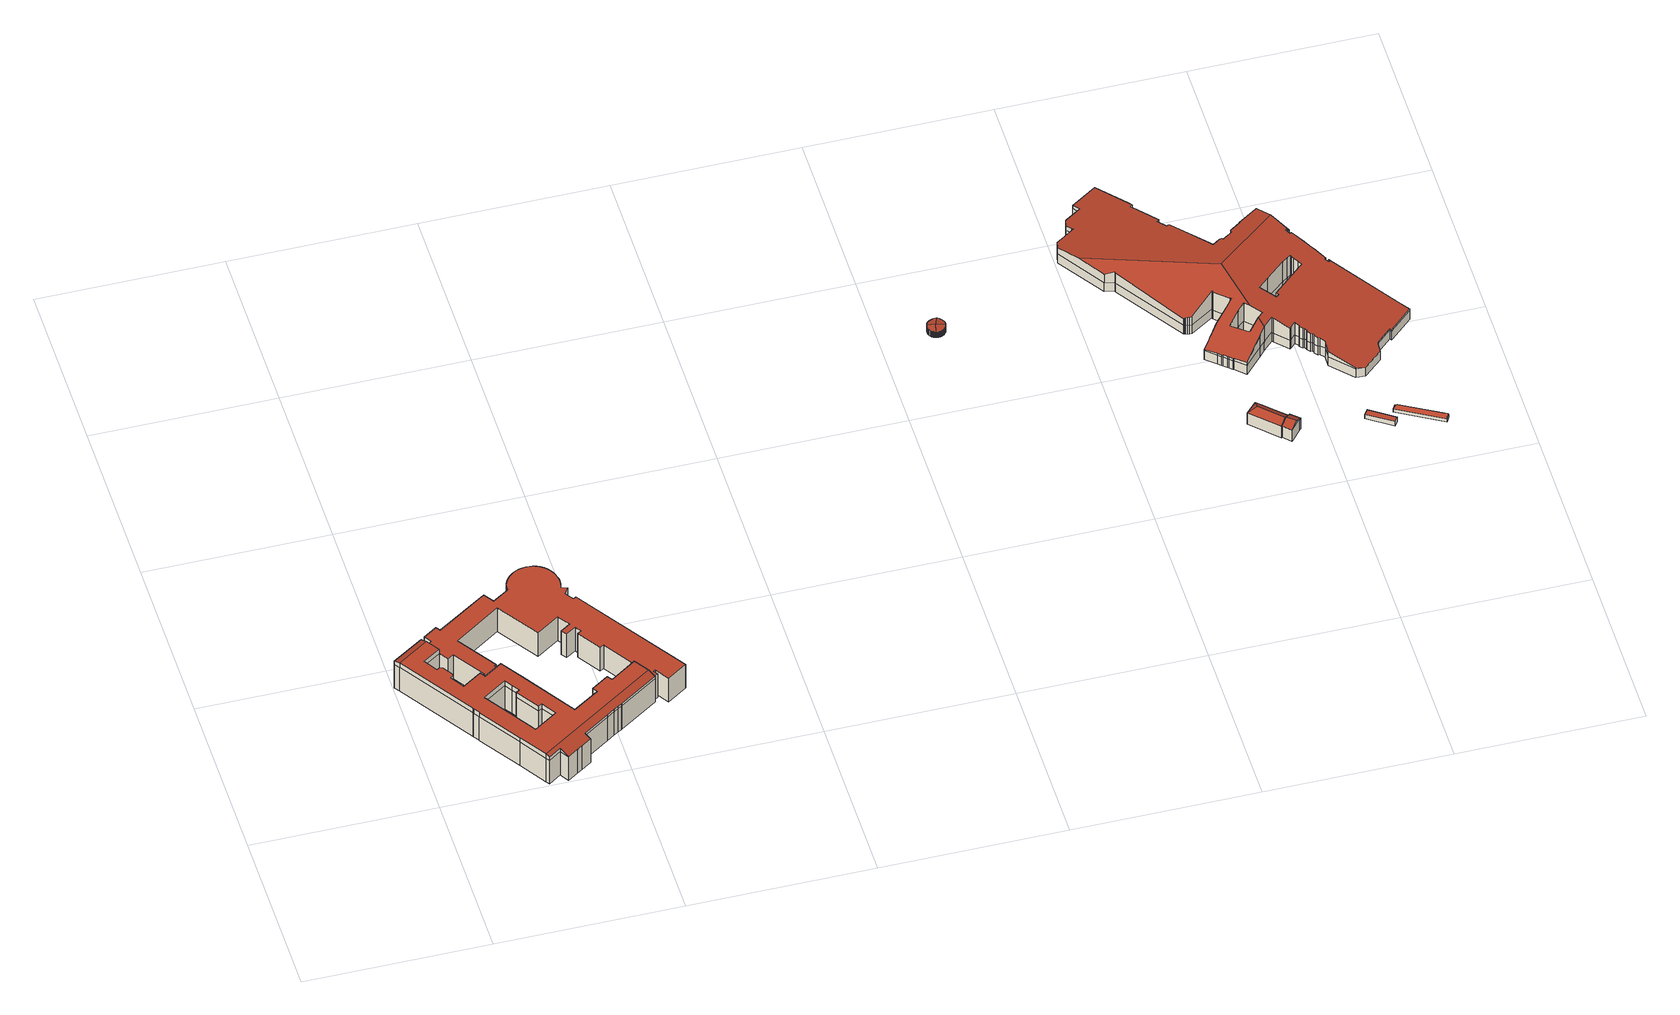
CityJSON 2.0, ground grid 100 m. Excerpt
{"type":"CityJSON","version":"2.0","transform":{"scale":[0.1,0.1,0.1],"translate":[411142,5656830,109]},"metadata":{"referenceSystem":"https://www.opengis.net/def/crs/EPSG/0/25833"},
"CityObjects":{
"building1":{"type":"Building","attributes":{"name":"Sächsischer Landtag","Dachtyp_tdc":"tdcFreeFormRoof","Gemeindeschluessel":14612000,"Dachneigung":0.067,"QualitaetDacherkennung":22,"Geometrietyp2DReferenz":"3000","measuredHeight":19.94,"function":"31001_3011","roofType":"5000"},"geometry":[{"type":"Solid","lod":"2","boundaries":[[[[0,1,2,3]],[[4,1,0]],[[3,2,5,6]],[[7,8,9,10]],[[10,9,11,12]],[[12,11,13,14]],[[14,13,15,16]],[[16,15,17,18]],[[19,20,21,22,23,24,25,26,27,28,29,30,31,32,33,34,35,36,37,38,39,40,41,42,43,44,45,46,47,48,49,50,51,52,53,54,55,56,57,58,59,60,61],[62,63,64,65,66,67,68,69,70,71,72,73]],[[74,75,76,77]],[[77,76,78,79]],[[79,78,80,81]],[[81,80,82,83]],[[84,85,86,87]],[[87,86,88,89]],[[89,88,90,91]],[[91,90,92,93]],[[93,92,94,95]],[[95,94,96,97]],[[97,96,98,99]],[[99,98,100,101]],[[101,100,102,103]],[[103,102,104,105]],[[105,104,106,107]],[[107,106,85,84]],[[83,82,108,109]],[[109,108,110,111]],[[111,110,112,113]],[[113,112,114,115]],[[115,114,116,117]],[[117,116,118,119]],[[119,118,120,121]],[[121,120,122,8,7]],[[6,5,123,124]],[[125,126,127,128]],[[129,130,126,125]],[[128,127,131,132]],[[133,134,135]],[[18,17,134,133]],[[136,137,138,139]],[[140,141,137,136]],[[142,143,21,20]],[[132,142,20,19]],[[143,144,22,21]],[[144,145,23,22]],[[145,146,24,23]],[[146,147,25,24]],[[147,148,26,25]],[[148,149,27,26]],[[149,74,28,27]],[[74,77,29,28]],[[77,79,30,29]],[[79,81,31,30]],[[81,83,32,31]],[[91,93,66,65]],[[84,87,63,62]],[[87,89,64,63]],[[89,91,65,64]],[[93,95,67,66]],[[95,97,68,67]],[[97,99,69,68]],[[99,101,70,69]],[[101,103,71,70]],[[103,105,72,71]],[[105,107,73,72]],[[107,84,62,73]],[[83,109,33,32]],[[109,111,34,33]],[[111,113,35,34]],[[119,121,39,38]],[[113,115,36,35]],[[115,117,37,36]],[[117,119,38,37]],[[121,7,40,39]],[[7,10,41,40]],[[10,12,42,41]],[[12,14,43,42]],[[14,16,44,43]],[[16,18,45,44]],[[18,133,46,45]],[[133,135,47,46]],[[135,150,48,47]],[[150,151,49,48]],[[151,4,50,49]],[[4,0,51,50]],[[0,3,52,51]],[[3,6,53,52]],[[6,124,54,53]],[[124,152,55,54]],[[152,140,56,55]],[[140,136,57,56]],[[136,139,58,57]],[[139,129,59,58]],[[129,125,60,59]],[[125,128,61,60]],[[128,132,19,61]],[[17,15,13,11,9,8,122,5,2,1,4,151,150,135,134]],[[130,131,127,126]],[[123,5,122,120,118,116,114,112,110,108,82,80,78,76,75,153,154,155,156,157,158,159,160,131,130,138,137,141,161],[85,106,104,102,100,98,96,94,92,90,88,86]],[[152,161,141,140]],[[124,123,161,152]],[[139,138,130,129]],[[132,131,160,142]],[[142,160,159,143]],[[143,159,158,144]],[[144,158,157,145]],[[145,157,156,146]],[[146,156,155,147]],[[147,155,154,148]],[[148,154,153,149]],[[149,153,75,74]]]],"semantics":{"surfaces":[{"type":"WallSurface"},{"type":"GroundSurface"},{"type":"RoofSurface"}],"values":[[0,0,0,0,0,0,0,0,1,0,0,0,0,0,0,0,0,0,0,0,0,0,0,0,0,0,0,0,0,0,0,0,0,0,0,0,0,0,0,0,0,0,0,0,0,0,0,0,0,0,0,0,0,0,0,0,0,0,0,0,0,0,0,0,0,0,0,0,0,0,0,0,0,0,0,0,0,0,0,0,0,0,0,0,0,0,0,0,0,0,0,0,0,0,0,0,2,2,2,0,0,0,0,0,0,0,0,0,0,0,0]]}}]},
"building2":{"type":"Building","attributes":{"name":"Sächsischer Landtag","Dachtyp_tdc":"tdcPolyFlatRoof","Gemeindeschluessel":14612000,"Dachneigung":0,"QualitaetDacherkennung":6,"Geometrietyp2DReferenz":"3000","measuredHeight":16.72,"function":"31001_3011","roofType":"1000"},"geometry":[{"type":"Solid","lod":"2","boundaries":[[[[162,163,164,165]],[[163,166,167,164]],[[166,168,169,167]],[[168,170,171,169]],[[170,172,173,171]],[[172,174,175,173]],[[174,176,177,175]],[[176,178,179,177]],[[178,180,181,179]],[[180,182,183,181]],[[182,184,185,183]],[[184,186,187,185]],[[186,188,189,187]],[[188,190,191,189]],[[190,192,193,191]],[[192,194,195,193]],[[194,196,197,195]],[[196,198,199,197]],[[198,200,201,199]],[[200,202,203,201]],[[202,204,205,203]],[[204,206,207,205]],[[206,208,209,207]],[[208,210,211,209]],[[210,212,213,211]],[[212,214,215,213]],[[214,216,217,215]],[[216,218,219,217]],[[218,220,221,219]],[[220,222,223,221]],[[222,224,225,223]],[[224,226,227,225]],[[226,228,229,227]],[[228,230,231,229]],[[230,232,233,231]],[[232,234,235,233]],[[234,236,237,235]],[[236,238,239,237]],[[238,240,241,239]],[[240,242,243,241]],[[240,238,236,234,232,230,228,226,224,222,220,218,216,214,212,210,208,206,204,202,200,198,196,194,192,190,188,186,184,182,180,178,176,174,172,170,168,166,163,162,244,245,246,247,248,249,250,251,252,253,254,255,256,257,258,259,260,261,262,263,264,265,266,242]],[[243,267,268,269,270,271,272,273,274,275,276,277,278,279,280,281,282,283,284,285,286,287,288,289,165,164,167,169,171,173,175,177,179,181,183,185,187,189,191,193,195,197,199,201,203,205,207,209,211,213,215,217,219,221,223,225,227,229,231,233,235,237,239,241]],[[242,266,267,243]],[[266,265,268,267]],[[265,264,269,268]],[[264,263,270,269]],[[263,262,271,270]],[[262,261,272,271]],[[261,260,273,272]],[[260,259,274,273]],[[259,258,275,274]],[[258,257,276,275]],[[257,256,277,276]],[[256,255,278,277]],[[255,254,279,278]],[[254,253,280,279]],[[253,252,281,280]],[[252,251,282,281]],[[251,250,283,282]],[[250,249,284,283]],[[249,248,285,284]],[[248,247,286,285]],[[247,246,287,286]],[[246,245,288,287]],[[245,244,289,288]],[[244,162,165,289]]]],"semantics":{"surfaces":[{"type":"WallSurface"},{"type":"RoofSurface"},{"type":"GroundSurface"}],"values":[[0,0,0,0,0,0,0,0,0,0,0,0,0,0,0,0,0,0,0,0,0,0,0,0,0,0,0,0,0,0,0,0,0,0,0,0,0,0,0,0,1,2,0,0,0,0,0,0,0,0,0,0,0,0,0,0,0,0,0,0,0,0,0,0,0,0]]}}]},
"building3":{"type":"Building","attributes":{"name":"Milchpavillon","Dachtyp_tdc":"tdcFreeFormRoof","Gemeindeschluessel":14612000,"Dachneigung":10.48,"QualitaetDacherkennung":81,"Geometrietyp2DReferenz":"3000","measuredHeight":4.85,"function":"31001_9998","roofType":"5000"},"geometry":[{"type":"Solid","lod":"2","boundaries":[[[[290,291,292,293]],[[291,294,295,292]],[[294,296,297,295]],[[296,298,299,297]],[[298,300,301,299]],[[300,302,303,301]],[[302,304,305,303]],[[304,306,307,305]],[[306,308,309,307]],[[308,310,311,309]],[[310,312,313,311]],[[312,314,315,313]],[[314,316,317,315]],[[316,318,319,317]],[[318,320,321,319]],[[320,322,323,321]],[[322,324,325,323]],[[324,326,327,325]],[[326,328,329,327]],[[328,330,331,329]],[[330,332,333,331]],[[332,334,335,333]],[[334,336,337,335]],[[336,338,339,337]],[[338,340,341,339]],[[340,342,343,341]],[[344,345,346,347]],[[345,348,349,346]],[[348,350,351,349]],[[350,352,353,351]],[[352,354,355,353]],[[354,356,357,355]],[[356,358,359,357]],[[358,360,361,359]],[[360,362,363,361]],[[362,364,365,363]],[[364,366,367,365]],[[366,368,369,367]],[[368,370,371,369]],[[370,372,373,371]],[[372,374,375,373]],[[374,376,377,375]],[[376,378,379,377]],[[378,380,381,379]],[[380,382,383,381]],[[382,384,385,383]],[[384,386,387,385]],[[386,388,389,387]],[[358,356,390,391,392,393,394,395,388,386,384,382,380,378,376,374,372,370,368,366,364,362,360]],[[298,296,294,291,290,396,397,398,399,400,401,402,403,404,392,391,405,310,308,306,304,302,300]],[[406,407,408,409,410,411,342,340,338,336,334,332,330,328,326,324,322,320,318,316,314,312,405,391]],[[350,348,345,344,412,413,414,415,416,417,418,419,420,421,422,423,424,425,406,391,390,354,352]],[[312,310,405]],[[425,407,406]],[[356,354,390]],[[389,426,427,428,429,430,431,432,433,434,435,436,437,438,293,292,295,297,299,301,303,305,307,309,311,313,315,317,319,321,323,325,327,329,331,333,335,337,339,341,343,439,440,441,442,443,444,445,446,447,448,449,450,451,452,453,454,455,456,457,347,346,349,351,353,355,357,359,361,363,365,367,369,371,373,375,377,379,381,383,385,387]],[[388,395,426,389]],[[395,394,427,426]],[[394,393,428,427]],[[393,392,429,428]],[[392,404,430,429]],[[404,403,431,430]],[[403,402,432,431]],[[402,401,433,432]],[[401,400,434,433]],[[400,399,435,434]],[[399,398,436,435]],[[398,397,437,436]],[[397,396,438,437]],[[396,290,293,438]],[[342,411,439,343]],[[411,410,440,439]],[[410,409,441,440]],[[409,408,442,441]],[[408,407,443,442]],[[407,425,444,443]],[[425,424,445,444]],[[424,423,446,445]],[[423,422,447,446]],[[422,421,448,447]],[[421,420,449,448]],[[420,419,450,449]],[[419,418,451,450]],[[418,417,452,451]],[[417,416,453,452]],[[416,415,454,453]],[[415,414,455,454]],[[414,413,456,455]],[[413,412,457,456]],[[412,344,347,457]]]],"semantics":{"surfaces":[{"type":"WallSurface"},{"type":"RoofSurface"},{"type":"GroundSurface"}],"values":[[0,0,0,0,0,0,0,0,0,0,0,0,0,0,0,0,0,0,0,0,0,0,0,0,0,0,0,0,0,0,0,0,0,0,0,0,0,0,0,0,0,0,0,0,0,0,0,0,1,1,1,1,0,0,0,2,0,0,0,0,0,0,0,0,0,0,0,0,0,0,0,0,0,0,0,0,0,0,0,0,0,0,0,0,0,0,0,0,0,0]]}}]},
"building4":{"type":"Building","attributes":{"Dachtyp_tdc":"tdcFreeFormRoof","Gemeindeschluessel":14612000,"Dachneigung":31.81,"QualitaetDacherkennung":68,"Geometrietyp2DReferenz":"3000","measuredHeight":10.66,"function":"31001_9998","roofType":"5000"},"geometry":[{"type":"Solid","lod":"2","boundaries":[[[[458,459,460,461]],[[459,462,463,460]],[[462,464,465,463]],[[464,466,467,465]],[[466,468,469,467]],[[468,458,461,469]],[[459,458,470]],[[468,471,470,458]],[[471,466,464,462,459,470]],[[468,466,471]],[[461,460,463,465,467,469]]]],"semantics":{"surfaces":[{"type":"WallSurface"},{"type":"RoofSurface"},{"type":"GroundSurface"}],"values":[[0,0,0,0,0,0,1,1,1,0,2]]}}]},
"building5":{"type":"Building","attributes":{"Dachtyp_tdc":"tdcFreeFormRoof","Gemeindeschluessel":14612000,"Dachneigung":25.92,"QualitaetDacherkennung":86,"Geometrietyp2DReferenz":"3000","measuredHeight":10.15,"function":"31001_9998","roofType":"5000"},"geometry":[{"type":"Solid","lod":"2","boundaries":[[[[472,473,474,475]],[[473,476,477,474]],[[476,478,479,477]],[[478,480,481,479]],[[480,482,483,481]],[[482,472,475,483]],[[484,485,486,487]],[[488,476,473,489,484,487]],[[472,489,473]],[[482,485,484,489,472]],[[478,488,487,486,480]],[[476,488,478]],[[480,486,485,482]],[[475,474,477,479,481,483]]]],"semantics":{"surfaces":[{"type":"WallSurface"},{"type":"RoofSurface"},{"type":"GroundSurface"}],"values":[[0,0,0,0,0,0,1,1,0,0,0,0,0,2]]}}]},
"building6":{"type":"Building","attributes":{"name":"Bilderberg Bellevue","Dachtyp_tdc":"tdcFreeFormRoof","Gemeindeschluessel":14612000,"Dachneigung":11.75,"QualitaetDacherkennung":2,"Geometrietyp2DReferenz":"3000","measuredHeight":24.87,"function":"31001_2071","roofType":"5000"},"geometry":[{"type":"Solid","lod":"2","boundaries":[[[[490,491,492,493]],[[491,494,495,492]],[[494,496,497,495]],[[496,498,499,497]],[[498,500,501,499]],[[502,503,504,505]],[[503,506,507,504]],[[506,508,509,507]],[[508,510,511,509]],[[510,512,513,511]],[[512,514,515,513]],[[514,516,517,515]],[[516,518,519,517]],[[518,520,521,519]],[[520,522,523,521]],[[522,524,525,523]],[[524,526,527,525]],[[526,528,529,527]],[[528,530,531,529]],[[530,532,533,531]],[[532,534,535,533]],[[534,536,537,535]],[[536,538,539,537]],[[538,540,541,539]],[[540,542,543,541]],[[542,544,545,543]],[[544,546,547,545]],[[546,548,549,547]],[[548,550,551,549]],[[550,552,553,551]],[[552,554,555,553]],[[554,556,557,555]],[[556,558,559,557]],[[558,560,561,559]],[[560,562,563,561]],[[562,564,565,563]],[[564,566,567,565]],[[566,568,569,567]],[[568,570,571,569]],[[570,572,573,571]],[[572,574,575,573]],[[574,576,577,575]],[[576,578,579,577]],[[578,580,581,579]],[[580,582,583,581]],[[582,584,585,583]],[[584,586,587,585]],[[586,588,589,587]],[[588,590,591,589]],[[590,592,593,591]],[[592,594,595,593]],[[594,596,597,595]],[[596,598,599,597]],[[600,601,602,603]],[[601,604,605,602]],[[604,606,607,605]],[[606,608,609,607]],[[500,610,611,501]],[[610,612,613,611]],[[612,614,615,613]],[[614,616,617,615]],[[616,618,619,617]],[[618,620,621,619]],[[620,622,623,621]],[[622,624,625,623]],[[624,626,627,625]],[[626,628,629,627]],[[630,631,632,633]],[[631,634,635,632]],[[634,636,637,635]],[[636,638,639,637]],[[638,640,641,639]],[[640,630,633,641]],[[628,642,643,629]],[[642,502,505,643]],[[598,644,645,599]],[[644,646,647,645]],[[646,648,649,647]],[[648,650,651,649]],[[650,652,653,651]],[[652,654,655,653]],[[654,656,657,655]],[[656,658,659,657]],[[658,660,661,659]],[[660,662,663,661]],[[662,664,665,663]],[[664,666,667,665]],[[666,668,669,667]],[[668,670,671,669]],[[670,672,673,671]],[[672,600,603,673]],[[674,675,676,677]],[[675,678,679,676]],[[678,680,681,679]],[[680,682,683,681]],[[682,684,685,683]],[[684,686,687,685]],[[686,688,689,687]],[[688,490,493,689]],[[690,691,692,693,694,695,696,697,698,699,700,701,702,703,704,705,706,707,708,709,710,711,712,713,714,715,716,717,718,719,720,721,722,723,724,725,726,727,728,729,730,731,732,733,734]],[[735,736,737,738,739,740,741,742,743,744,745,746,747,748,749,750,751,752,753,754,755,756,757,758,759,760,761,762,763,764,733,732,765,727,726,766,767,768,769,770,771,772,773,774,775,776,777,778,779,780,781,782,783,784,785,786],[787,788,789,790,791,792,793,794,795,796,797,798,799]],[[800,801,802,803,804,805,806,807,808,809,810,811,812,813,814,815,816,817,818,819,820,821,822,823,824,825,826,827,828,829,830,831,832,833,834,835,836,837,838,839,840,841,734,733,764,842,843]],[[844,842,764,763,845]],[[846,843,842,844]],[[574,840,839,576]],[[572,841,840,574]],[[578,838,837,580]],[[576,839,838,578]],[[586,834,833,588]],[[847,848,849,850]],[[848,851,852,849]],[[851,853,854,852]],[[853,855,856,854]],[[855,857,858,856]],[[859,860,861,862]],[[860,863,864,861]],[[863,865,866,864]],[[865,867,868,866]],[[867,869,870,868]],[[869,871,872,870]],[[871,873,874,872]],[[873,875,876,874]],[[875,877,878,876]],[[877,879,880,878]],[[879,881,882,880]],[[881,883,884,882]],[[883,885,886,884]],[[885,887,888,886]],[[887,889,890,888]],[[889,891,892,890]],[[891,893,894,892]],[[895,847,850,896]],[[893,737,897,894]],[[737,674,677,897]],[[608,898,899,609]],[[898,900,901,899]],[[900,902,903,901]],[[902,904,905,903]],[[904,906,907,905]],[[908,909,910,911]],[[909,846,912,910]],[[846,844,913,912]],[[844,845,914,913]],[[845,915,916,914]],[[915,917,918,916]],[[917,919,920,918]],[[919,921,922,920]],[[921,923,924,922]],[[923,925,926,924]],[[925,927,928,926]],[[927,859,862,928]],[[857,929,930,858]],[[929,931,932,930]],[[582,836,835,584]],[[580,837,836,582]],[[933,934,935,936]],[[934,937,938,935]],[[906,939,940,907]],[[939,908,911,940]],[[937,895,896,938]],[[933,796,795,934]],[[934,795,794,937]],[[937,794,793,895]],[[895,793,792,847]],[[847,792,791,848]],[[848,791,790,851]],[[851,790,789,853]],[[853,789,788,855]],[[855,788,787,857]],[[860,754,753,863]],[[859,755,754,860]],[[863,753,752,865]],[[865,752,751,867]],[[867,751,750,869]],[[869,750,749,871]],[[871,749,748,873]],[[873,748,747,875]],[[875,747,746,877]],[[877,746,745,879]],[[879,745,744,881]],[[881,744,743,883]],[[883,743,742,885]],[[885,742,741,887]],[[887,741,740,889]],[[889,740,739,891]],[[891,739,738,893]],[[893,738,737]],[[674,736,735,675]],[[737,736,674]],[[634,731,730,636]],[[636,730,729,638]],[[638,729,728,640]],[[640,728,727,630]],[[628,726,725,642]],[[642,725,724,502]],[[584,835,834,586]],[[590,832,831,592]],[[588,833,832,590]],[[594,830,829,596]],[[592,831,830,594]],[[931,941,942,932]],[[941,933,936,942]],[[598,828,827,644]],[[596,829,828,598]],[[646,826,825,648]],[[644,827,826,646]],[[650,824,823,652]],[[648,825,824,650]],[[654,822,821,656]],[[652,823,822,654]],[[658,820,819,660]],[[656,821,820,658]],[[662,818,817,664]],[[660,819,818,662]],[[666,816,815,668]],[[664,817,816,666]],[[670,814,813,672]],[[668,815,814,670]],[[600,812,811,601]],[[672,813,812,600]],[[604,810,809,606]],[[601,811,810,604]],[[606,809,808,608]],[[608,808,807,898]],[[898,807,806,900]],[[900,806,805,902]],[[904,804,803,906]],[[902,805,804,904]],[[906,803,802,939]],[[939,802,801,908]],[[908,801,800,909]],[[909,800,843,846]],[[675,735,786,678]],[[678,786,785,680]],[[680,785,784,682]],[[682,784,783,684]],[[684,783,782,686]],[[686,782,781,688]],[[688,781,780,490]],[[490,780,779,491]],[[491,779,778,494]],[[494,778,777,496]],[[496,777,776,498]],[[498,776,775,500]],[[500,775,774,610]],[[610,774,773,612]],[[612,773,772,614]],[[614,772,771,616]],[[616,771,770,618]],[[618,770,769,620]],[[620,769,768,622]],[[622,768,767,624]],[[624,767,766,626]],[[626,766,726,628]],[[630,727,765,631]],[[631,765,732,731,634]],[[845,763,762,915]],[[915,762,761,917]],[[917,761,760,919]],[[919,760,759,921]],[[921,759,758,923]],[[923,758,757,925]],[[925,757,756,927]],[[927,756,755,859]],[[857,787,799,929]],[[929,799,798,931]],[[931,798,797,941]],[[941,797,796,933]],[[502,724,723,503]],[[503,723,722,506]],[[506,722,721,508]],[[508,721,720,510]],[[510,720,719,512]],[[512,719,718,514]],[[514,718,717,516]],[[516,717,716,518]],[[518,716,715,520]],[[520,715,714,522]],[[570,690,734,841,572]],[[522,714,713,524]],[[524,713,712,526]],[[526,712,711,528]],[[528,711,710,530]],[[530,710,709,532]],[[532,709,708,534]],[[534,708,707,536]],[[536,707,706,538]],[[538,706,705,540]],[[540,705,704,542]],[[542,704,703,544]],[[544,703,702,546]],[[546,702,701,548]],[[548,701,700,550]],[[550,700,699,552]],[[552,699,698,554]],[[554,698,697,556]],[[556,697,696,558]],[[558,696,695,560]],[[560,695,694,562]],[[562,694,693,564]],[[564,693,692,566]],[[566,692,691,568]],[[568,691,690,570]],[[493,492,495,497,499,501,611,613,615,617,619,621,623,625,627,629,643,505,504,507,509,511,513,515,517,519,521,523,525,527,529,531,533,535,537,539,541,543,545,547,549,551,553,555,557,559,561,563,565,567,569,571,573,575,577,579,581,583,585,587,589,591,593,595,597,599,645,647,649,651,653,655,657,659,661,663,665,667,669,671,673,603,602,605,607,609,899,901,903,905,907,940,911,910,912,913,914,916,918,920,922,924,926,928,862,861,864,866,868,870,872,874,876,878,880,882,884,886,888,890,892,894,897,677,676,679,681,683,685,687,689],[633,632,635,637,639,641],[858,930,932,942,936,935,938,896,850,849,852,854,856]]]],"semantics":{"surfaces":[{"type":"WallSurface"},{"type":"RoofSurface"},{"type":"GroundSurface"}],"values":[[0,0,0,0,0,0,0,0,0,0,0,0,0,0,0,0,0,0,0,0,0,0,0,0,0,0,0,0,0,0,0,0,0,0,0,0,0,0,0,0,0,0,0,0,0,0,0,0,0,0,0,0,0,0,0,0,0,0,0,0,0,0,0,0,0,0,0,0,0,0,0,0,0,0,0,0,0,0,0,0,0,0,0,0,0,0,0,0,0,0,0,0,0,0,0,0,0,0,0,1,1,1,0,0,0,0,0,0,0,0,0,0,0,0,0,0,0,0,0,0,0,0,0,0,0,0,0,0,0,0,0,0,0,0,0,0,0,0,0,0,0,0,0,0,0,0,0,0,0,0,0,0,0,0,0,0,0,0,0,0,0,0,0,0,0,0,0,0,0,0,0,0,0,0,0,0,0,0,0,0,0,0,0,0,0,0,0,0,0,0,0,0,0,0,0,0,0,0,0,0,0,0,0,0,0,0,0,0,0,0,0,0,0,0,0,0,0,0,0,0,0,0,0,0,0,0,0,0,0,0,0,0,0,0,0,0,0,0,0,0,0,0,0,0,0,0,0,0,0,0,0,0,0,0,0,0,0,0,0,0,0,0,0,0,0,0,0,0,0,0,0,0,0,0,0,0,0,0,0,0,0,0,0,0,0,0,0,0,0,0,0,0,0,0,0,0,0,0,0,0,0,0,0,2]]}}]},
"building7":{"type":"Building","attributes":{"Dachtyp_tdc":"tdcPolyFlatRoof","Gemeindeschluessel":14612000,"Dachneigung":0,"QualitaetDacherkennung":85,"Geometrietyp2DReferenz":"3000","measuredHeight":3.01,"function":"31001_9998","roofType":"1000"},"geometry":[{"type":"Solid","lod":"2","boundaries":[[[[943,944,945,946]],[[944,947,948,945]],[[947,949,950,948]],[[949,943,946,950]],[[949,947,944,943]],[[946,945,948,950]]]],"semantics":{"surfaces":[{"type":"WallSurface"},{"type":"RoofSurface"},{"type":"GroundSurface"}],"values":[[0,0,0,0,1,2]]}}]},
"building8":{"type":"Building","attributes":{"Dachtyp_tdc":"tdcFreeFormRoof","Gemeindeschluessel":14612000,"Dachneigung":54.27,"QualitaetDacherkennung":27,"Geometrietyp2DReferenz":"3000","measuredHeight":4.32,"function":"31001_9998","roofType":"5000"},"geometry":[{"type":"Solid","lod":"2","boundaries":[[[[951,952,953,954]],[[952,955,956,953]],[[955,957,958,956]],[[957,951,954,958]],[[959,957,955]],[[960,959,955,952]],[[960,952,951]],[[959,960,951,957]],[[954,953,956,958]]]],"semantics":{"surfaces":[{"type":"WallSurface"},{"type":"RoofSurface"},{"type":"GroundSurface"}],"values":[[0,0,0,0,1,1,0,1,2]]}}]}
},
"vertices":[
[641,49,178],[641,49,200],[572,4,200],[572,4,178],[671,2,178],[559,23,209],[559,23,178],[1238,419,178],[1238,419,192],[1026,280,193],[1026,280,178],[1023,278,193],[1023,278,178],[1001,263,193],[1001,263,178],[977,248,193],[977,248,178],[935,220,193],[935,220,178],[193,949,11],[241,875,11],[146,813,11],[192,741,11],[207,751,11],[223,746,11],[258,692,11],[257,676,11],[242,666,11],[289,593,11],[394,662,11],[413,633,11],[512,698,11],[590,579,11],[782,286,11],[925,379,11],[908,406,11],[1001,467,11],[1019,441,11],[1093,490,11],[1161,535,11],[1238,419,11],[1026,280,11],[1023,278,11],[1001,263,11],[977,248,11],[935,220,11],[791,126,11],[811,95,11],[757,59,11],[729,40,11],[671,2,11],[641,49,11],[572,4,11],[559,23,11],[464,168,11],[315,395,11],[314,396,11],[294,426,11],[292,428,11],[23,837,11],[4,866,11],[175,977,11],[523,535,11],[498,573,11],[369,488,11],[375,479,11],[395,449,11],[545,221,11],[555,205,11],[684,290,11],[632,368,11],[614,356,11],[532,481,11],[550,493,11],[289,593,178],[289,593,210],[394,662,210],[394,662,178],[413,633,210],[413,633,178],[512,698,210],[512,698,178],[590,579,210],[590,579,178],[523,535,178],[523,535,210],[498,573,210],[498,573,178],[369,488,210],[369,488,178],[375,479,210],[375,479,178],[395,449,210],[395,449,178],[545,221,209],[545,221,178],[555,205,209],[555,205,178],[684,290,209],[684,290,178],[632,368,210],[632,368,178],[614,356,210],[614,356,178],[532,481,210],[532,481,178],[550,493,210],[550,493,178],[782,286,209],[782,286,178],[925,379,209],[925,379,178],[908,406,209],[908,406,178],[1001,467,209],[1001,467,178],[1019,441,209],[1019,441,178],[1093,490,209],[1093,490,178],[1161,535,209],[1161,535,178],[1214,455,209],[464,168,209],[464,168,178],[4,866,178],[4,866,201],[175,977,201],[175,977,178],[23,837,178],[23,837,210],[193,949,210],[193,949,178],[791,126,178],[791,126,193],[811,95,178],[294,426,178],[294,426,210],[292,428,210],[292,428,178],[314,396,178],[314,396,210],[241,875,178],[146,813,178],[192,741,178],[207,751,178],[223,746,178],[258,692,178],[257,676,178],[242,666,178],[757,59,178],[729,40,178],[315,395,178],[242,666,210],[257,676,210],[258,692,210],[223,746,210],[207,751,210],[192,741,210],[146,813,210],[241,875,210],[315,395,210],
[608,1111,177],[354,942,177],[354,942,10],[608,1111,10],[496,728,177],[496,728,10],[488,723,177],[488,723,10],[505,699,177],[505,699,10],[415,639,177],[415,639,10],[398,664,177],[398,664,10],[421,679,177],[421,679,10],[307,851,177],[307,851,10],[276,831,177],[276,831,10],[195,953,177],[195,953,10],[225,973,177],[225,973,10],[200,1011,177],[200,1011,10],[275,1061,177],[275,1061,10],[291,1037,177],[291,1037,10],[567,1219,177],[567,1219,10],[604,1163,177],[604,1163,10],[692,1221,177],[692,1221,10],[693,1242,177],[693,1242,10],[698,1263,177],[698,1263,10],[706,1281,177],[706,1281,10],[718,1299,177],[718,1299,10],[732,1315,177],[732,1315,10],[749,1329,177],[749,1329,10],[767,1340,177],[767,1340,10],[787,1347,177],[787,1347,10],[805,1351,177],[805,1351,10],[824,1353,177],[824,1353,10],[843,1352,177],[843,1352,10],[860,1349,177],[860,1349,10],[878,1343,177],[878,1343,10],[895,1334,177],[895,1334,10],[911,1323,177],[911,1323,10],[925,1310,177],[925,1310,10],[936,1295,177],[936,1295,10],[945,1280,177],[945,1280,10],[953,1262,177],[953,1262,10],[958,1243,177],[958,1243,10],[961,1224,177],[961,1224,10],[961,1205,177],[961,1205,10],[958,1186,177],[958,1186,10],[758,886,177],[884,970,177],[928,904,177],[875,870,177],[895,840,177],[948,874,177],[969,842,177],[949,829,177],[1031,704,177],[1052,718,177],[1155,561,177],[1151,558,177],[1234,432,177],[1258,447,177],[1243,469,177],[1254,476,177],[1303,402,177],[1410,473,177],[1009,1080,177],[994,1070,177],[963,1116,177],[987,1154,177],[953,1167,177],[953,1167,10],[987,1154,10],[963,1116,10],[994,1070,10],[1009,1080,10],[1410,473,10],[1303,402,10],[1254,476,10],[1243,469,10],[1258,447,10],[1234,432,10],[1151,558,10],[1155,561,10],[1052,718,10],[1031,704,10],[949,829,10],[969,842,10],[948,874,10],[895,840,10],[875,870,10],[928,904,10],[884,970,10],[758,886,10],
[3261,2547,40],[3258,2552,40],[3258,2552,1],[3261,2547,1],[3256,2557,40],[3256,2557,1],[3255,2560,40],[3255,2560,1],[3254,2563,40],[3254,2563,1],[3253,2567,40],[3253,2567,1],[3253,2570,41],[3253,2570,1],[3253,2573,41],[3253,2573,1],[3253,2577,41],[3253,2577,1],[3253,2580,42],[3253,2580,1],[3254,2584,42],[3254,2584,1],[3255,2587,42],[3255,2587,1],[3256,2590,42],[3256,2590,1],[3257,2594,41],[3257,2594,1],[3258,2597,41],[3258,2597,1],[3261,2601,40],[3261,2601,1],[3263,2605,40],[3263,2605,1],[3266,2607,40],[3266,2607,1],[3268,2609,40],[3268,2609,1],[3271,2612,40],[3271,2612,1],[3274,2614,39],[3274,2614,1],[3276,2615,39],[3276,2615,1],[3279,2617,39],[3279,2617,1],[3282,2618,40],[3282,2618,1],[3286,2619,40],[3286,2619,1],[3289,2620,40],[3289,2620,1],[3292,2621,40],[3292,2621,1],[3347,2582,40],[3348,2578,41],[3348,2578,1],[3347,2582,1],[3348,2575,41],[3348,2575,1],[3348,2571,41],[3348,2571,1],[3348,2568,42],[3348,2568,1],[3347,2564,42],[3347,2564,1],[3346,2561,43],[3346,2561,1],[3345,2558,42],[3345,2558,1],[3344,2555,42],[3344,2555,1],[3342,2551,41],[3342,2551,1],[3340,2547,41],[3340,2547,1],[3337,2543,41],[3337,2543,1],[3335,2540,40],[3335,2540,1],[3332,2538,40],[3332,2538,1],[3330,2536,40],[3330,2536,1],[3327,2534,40],[3327,2534,1],[3324,2532,40],[3324,2532,1],[3321,2530,40],[3321,2530,1],[3318,2529,40],[3318,2529,1],[3315,2527,40],[3315,2527,1],[3311,2526,40],[3311,2526,1],[3308,2525,40],[3308,2525,1],[3305,2525,41],[3305,2525,1],[3346,2562,43],[3299,2575,49],[3288,2527,42],[3291,2526,42],[3294,2525,42],[3300,2525,41],[3263,2544,40],[3265,2542,40],[3267,2539,40],[3270,2537,40],[3272,2535,41],[3275,2533,41],[3278,2531,41],[3281,2529,42],[3284,2528,42],[3254,2586,42],[3312,2620,42],[3311,2620,42],[3307,2621,42],[3304,2621,41],[3300,2622,41],[3296,2621,40],[3347,2585,40],[3346,2588,40],[3345,2592,40],[3344,2593,40],[3339,2602,40],[3336,2605,40],[3334,2608,40],[3331,2610,40],[3329,2612,40],[3326,2614,41],[3323,2616,41],[3320,2617,41],[3317,2619,42],[3314,2620,42],[3300,2525,1],[3294,2525,1],[3291,2526,1],[3288,2527,1],[3284,2528,1],[3281,2529,1],[3278,2531,1],[3275,2533,1],[3272,2535,1],[3270,2537,1],[3267,2539,1],[3265,2542,1],[3263,2544,1],[3296,2621,1],[3300,2622,1],[3304,2621,1],[3307,2621,1],[3311,2620,1],[3314,2620,1],[3317,2619,1],[3320,2617,1],[3323,2616,1],[3326,2614,1],[3329,2612,1],[3331,2610,1],[3334,2608,1],[3336,2605,1],[3339,2602,1],[3344,2593,1],[3345,2592,1],[3346,2588,1],[3347,2585,1],
[4623,1517,86],[4684,1578,85],[4684,1578,7],[4623,1517,7],[4722,1541,85],[4722,1541,7],[4746,1516,85],[4746,1516,7],[4821,1441,85],[4821,1441,7],[4765,1375,86],[4765,1375,7],[4680,1518,113],[4792,1406,113],
[4821,1441,90],[4825,1446,90],[4825,1446,12],[4821,1441,12],[4871,1406,90],[4871,1406,12],[4865,1399,90],[4865,1399,12],[4808,1332,90],[4808,1332,12],[4765,1375,90],[4765,1375,12],[4794,1409,114],[4765,1375,93],[4808,1332,91],[4840,1370,114],[4865,1399,95],[4821,1441,93],
[5067,1917,74],[5051,1935,74],[5051,1935,13],[5067,1917,13],[5053,1941,74],[5053,1941,13],[5043,1952,74],[5043,1952,13],[5036,1951,74],[5036,1951,13],[5020,1967,74],[5020,1967,13],[4716,1848,74],[4661,1897,74],[4661,1897,13],[4716,1848,13],[4658,1900,74],[4658,1900,13],[4641,1915,74],[4641,1915,13],[4635,1920,74],[4635,1920,13],[4616,1938,74],[4616,1938,13],[4610,1943,74],[4610,1943,13],[4593,1958,74],[4593,1958,13],[4537,2008,74],[4537,2008,13],[4573,2048,74],[4573,2048,13],[4575,2050,74],[4575,2050,13],[4577,2052,74],[4577,2052,13],[4579,2055,74],[4579,2055,13],[4586,2062,74],[4586,2062,13],[4593,2070,74],[4593,2070,13],[4602,2079,74],[4602,2079,13],[4629,2110,74],[4629,2110,13],[4699,2170,74],[4699,2170,13],[4733,2201,74],[4733,2201,13],[4728,2205,74],[4728,2205,13],[4726,2203,74],[4726,2203,13],[4656,2271,74],[4656,2271,13],[4654,2274,74],[4654,2274,13],[4657,2278,74],[4657,2278,13],[4655,2281,74],[4655,2281,13],[4528,2198,74],[4528,2198,13],[4516,2200,74],[4516,2200,13],[4505,2203,74],[4505,2203,13],[4495,2205,74],[4495,2205,13],[4491,2205,74],[4491,2205,13],[4488,2206,74],[4488,2206,13],[4485,2207,74],[4485,2207,13],[4238,2585,74],[4238,2585,13],[4235,2591,74],[4235,2591,13],[4182,2603,74],[4182,2603,13],[4012,2861,74],[4012,2861,13],[4021,2904,74],[4021,2904,13],[4100,2956,74],[4100,2956,13],[4111,2964,74],[4111,2964,13],[4118,2968,74],[4118,2968,13],[4124,2972,74],[4124,2972,13],[4118,2982,74],[4118,2982,13],[4099,3012,74],[4099,3012,13],[4108,3053,74],[4108,3053,13],[4114,3057,74],[4114,3057,13],[4197,3111,74],[4197,3111,13],[4170,3151,74],[4170,3151,13],[4310,3242,74],[4310,3242,13],[4430,3057,74],[4430,3057,13],[4782,2588,74],[4790,2587,74],[4790,2587,13],[4782,2588,13],[4795,2579,74],[4795,2579,13],[4851,2616,74],[4851,2616,13],[4846,2623,74],[4846,2623,13],[5023,1974,74],[5023,1974,13],[5005,1993,74],[5005,1993,13],[4978,1968,74],[4978,1968,13],[4974,1964,74],[4974,1964,13],[4971,1961,74],[4971,1961,13],[4904,2031,74],[4904,2031,13],[4906,2032,74],[4906,2032,13],[4898,2040,74],[4898,2040,13],[4898,2039,74],[4898,2039,13],[4844,1985,74],[4844,1985,13],[4828,2046,74],[4860,2076,74],[4860,2076,13],[4828,2046,13],[4782,2152,74],[4782,2152,13],[4747,2122,74],[4747,2122,13],[4686,2069,74],[4686,2069,13],[4771,1993,74],[4771,1993,13],[4812,1953,74],[4812,1953,13],[4448,3030,74],[4448,3030,13],[4435,3021,74],[4435,3021,13],[4441,3012,74],[4441,3012,13],[4502,2918,74],[4502,2918,13],[4532,2871,74],[4532,2871,13],[4538,2864,74],[4538,2864,13],[4536,2856,74],[4536,2856,13],[4527,2851,74],[4527,2851,13],[4562,2797,74],[4562,2797,13],[4571,2803,74],[4571,2803,13],[4578,2801,74],[4578,2801,13],[4583,2794,74],[4583,2794,13],[4722,2582,74],[4722,2582,13],[4737,2558,74],[4737,2558,13],[4776,2584,74],[4776,2584,13],[5233,1679,74],[5123,1798,74],[5123,1798,13],[5233,1679,13],[5126,1862,74],[5126,1862,13],[5104,1885,74],[5104,1885,13],[5097,1884,74],[5097,1884,13],[5081,1902,74],[5081,1902,13],[5082,1908,74],[5082,1908,13],[5075,1918,74],[5075,1918,13],[4182,2603,133],[4235,2591,148],[4238,2585,147],[4485,2207,122],[4488,2206,123],[4491,2205,124],[4495,2205,125],[4505,2203,128],[4516,2200,131],[4528,2198,135],[4655,2281,202],[4657,2278,202],[4654,2274,200],[4656,2271,200],[4726,2203,204],[4728,2205,205],[4733,2201,206],[4699,2170,185],[4629,2110,143],[4602,2079,125],[4593,2070,119],[4586,2062,115],[4579,2055,110],[4577,2052,109],[4575,2050,107],[4573,2048,106],[4537,2008,82],[4593,1958,87],[4610,1943,88],[4616,1938,89],[4635,1920,90],[4641,1915,91],[4658,1900,92],[4661,1897,93],[4716,1848,97],[4812,1953,161],[4844,1985,181],[4828,2046,193],[4771,1993,158],[4686,2069,151],[4747,2122,188],[4782,2152,209],[4805,2130,210],[4733,2394,262],[4089,2743,142],[5123,1798,115],[5233,1679,81],[5285,1678,74],[5385,1766,75],[5386,1817,83],[5472,1896,85],[5480,1887,83],[5605,2003,85],[5558,2054,99],[5281,2355,184],[5277,2351,184],[5280,2349,183],[5281,2350,183],[5287,2345,182],[5280,2339,182],[5262,2359,187],[5270,2365,187],[5225,2430,204],[5216,2442,207],[5199,2465,213],[5188,2479,216],[5140,2543,233],[5131,2536,233],[5114,2561,239],[5123,2567,239],[5127,2560,238],[5124,2558,238],[5127,2554,237],[5132,2558,237],[5066,2661,262],[4860,2076,194],[4898,2039,183],[4898,2040,183],[4906,2032,181],[4904,2031,181],[4971,1961,161],[4974,1964,161],[4978,1968,161],[5005,1993,161],[5023,1974,156],[5020,1967,155],[5036,1951,151],[5043,1952,150],[5053,1941,147],[5051,1935,146],[5067,1917,141],[5075,1918,140],[5082,1908,138],[5081,1902,137],[5097,1884,132],[5104,1885,131],[5126,1862,125],[5094,2403,216],[5101,2393,214],[5108,2384,212],[5124,2361,206],[5138,2343,201],[5122,2329,201],[4960,2185,198],[4971,2173,195],[4957,2160,195],[4887,2230,215],[4944,2279,216],[5047,2369,217],[5077,2391,217],[5013,2742,245],[5008,2739,245],[4937,2692,243],[4908,2673,243],[4905,2671,243],[4907,2669,243],[4857,2636,242],[4849,2631,242],[4846,2623,243],[4851,2616,244],[4795,2579,243],[4790,2587,241],[4782,2588,241],[4776,2584,240],[4737,2558,240],[4722,2582,235],[4583,2794,190],[4578,2801,188],[4571,2803,187],[4562,2797,187],[4527,2851,176],[4536,2856,176],[4538,2864,175],[4532,2871,174],[4502,2918,164],[4441,3012,144],[4435,3021,142],[4448,3030,142],[4430,3057,137],[4310,3242,98],[4170,3151,95],[4197,3111,103],[4114,3057,102],[4108,3053,101],[4099,3012,106],[4118,2982,112],[4124,2972,114],[4118,2968,114],[4111,2964,114],[4100,2956,114],[4021,2904,112],[4012,2861,117],[5032,2713,251],[5020,2730,247],[5032,2713,74],[5132,2558,74],[5020,2730,74],[5122,2329,74],[5138,2343,74],[5138,2343,13],[5122,2329,13],[5124,2361,74],[5124,2361,13],[5108,2384,74],[5108,2384,13],[5101,2393,74],[5101,2393,13],[5094,2403,74],[5094,2403,13],[5188,2479,74],[5199,2465,74],[5199,2465,13],[5188,2479,13],[5216,2442,74],[5216,2442,13],[5225,2430,74],[5225,2430,13],[5270,2365,74],[5270,2365,13],[5262,2359,74],[5262,2359,13],[5280,2339,74],[5280,2339,13],[5287,2345,74],[5287,2345,13],[5281,2350,74],[5281,2350,13],[5280,2349,74],[5280,2349,13],[5277,2351,74],[5277,2351,13],[5281,2355,74],[5281,2355,13],[5558,2054,74],[5558,2054,13],[5605,2003,74],[5605,2003,13],[5480,1887,74],[5480,1887,13],[5472,1896,74],[5472,1896,13],[5386,1817,74],[5386,1817,13],[5385,1766,74],[5385,1766,13],[4960,2185,74],[4960,2185,13],[5285,1678,13],[4849,2631,74],[4849,2631,13],[4857,2636,74],[4857,2636,13],[4907,2669,74],[4907,2669,13],[4905,2671,74],[4905,2671,13],[4908,2673,74],[4908,2673,13],[5008,2739,74],[5013,2742,74],[5013,2742,13],[5008,2739,13],[5020,2730,13],[5032,2713,13],[5132,2558,13],[5127,2554,74],[5127,2554,13],[5124,2558,74],[5124,2558,13],[5127,2560,74],[5127,2560,13],[5123,2567,74],[5123,2567,13],[5114,2561,74],[5114,2561,13],[5131,2536,74],[5131,2536,13],[5140,2543,74],[5140,2543,13],[5077,2391,74],[5077,2391,13],[5047,2369,74],[5047,2369,13],[4887,2230,74],[4957,2160,74],[4957,2160,13],[4887,2230,13],[4971,2173,74],[4971,2173,13],[4937,2692,74],[4937,2692,13],[4944,2279,74],[4944,2279,13],
[5352,1326,43],[5332,1298,43],[5332,1298,13],[5352,1326,13],[5200,1389,43],[5200,1389,13],[5220,1418,43],[5220,1418,13],
[5607,1284,33],[5591,1256,33],[5591,1256,12],[5607,1284,12],[5350,1395,33],[5350,1395,12],[5366,1423,33],[5366,1423,12],[5372,1401,55],[5599,1270,55]
]}
